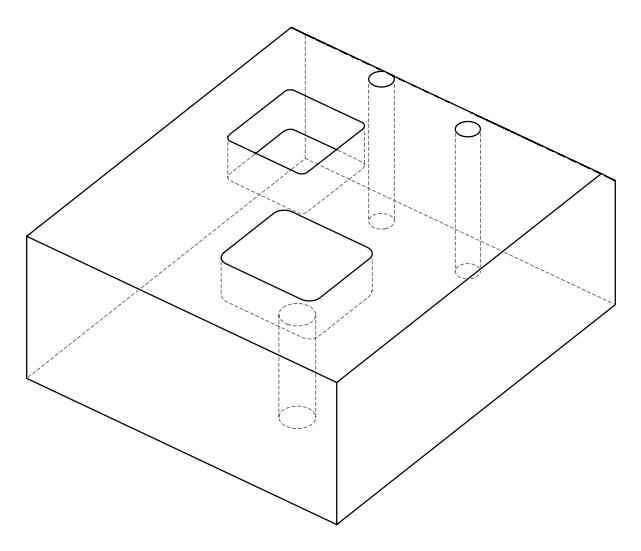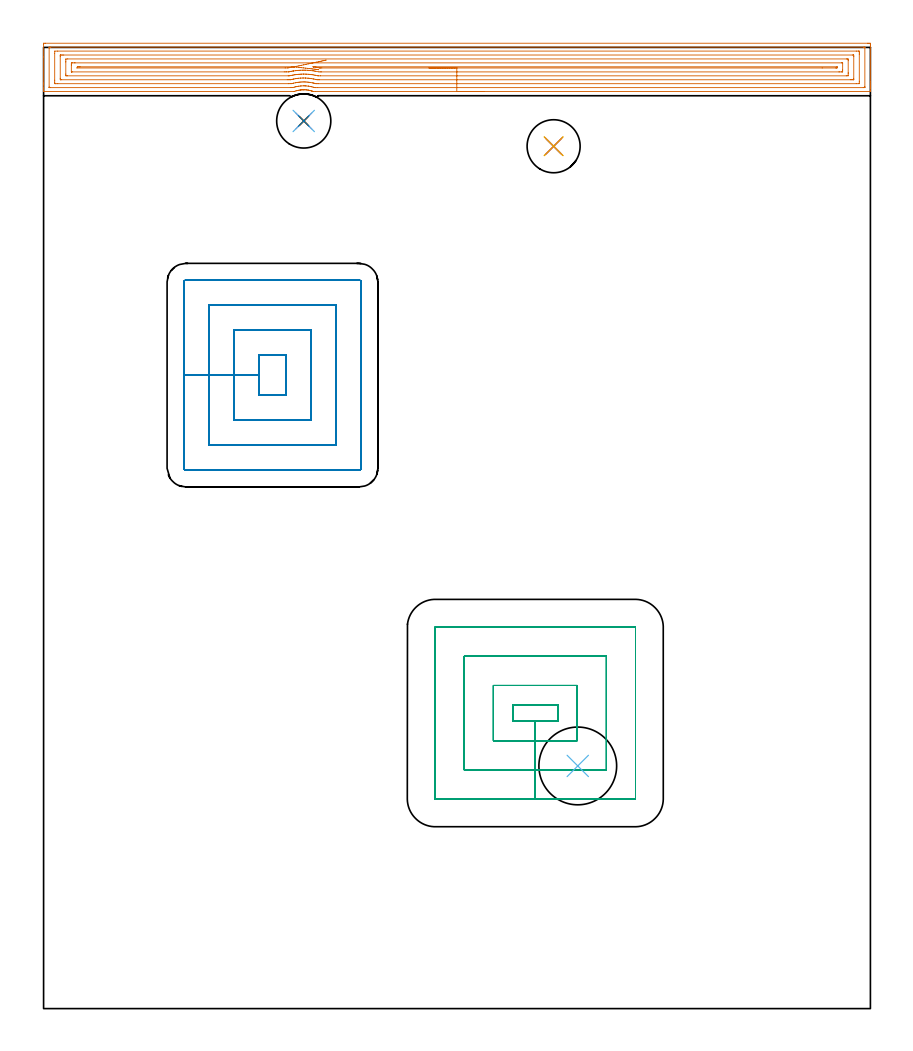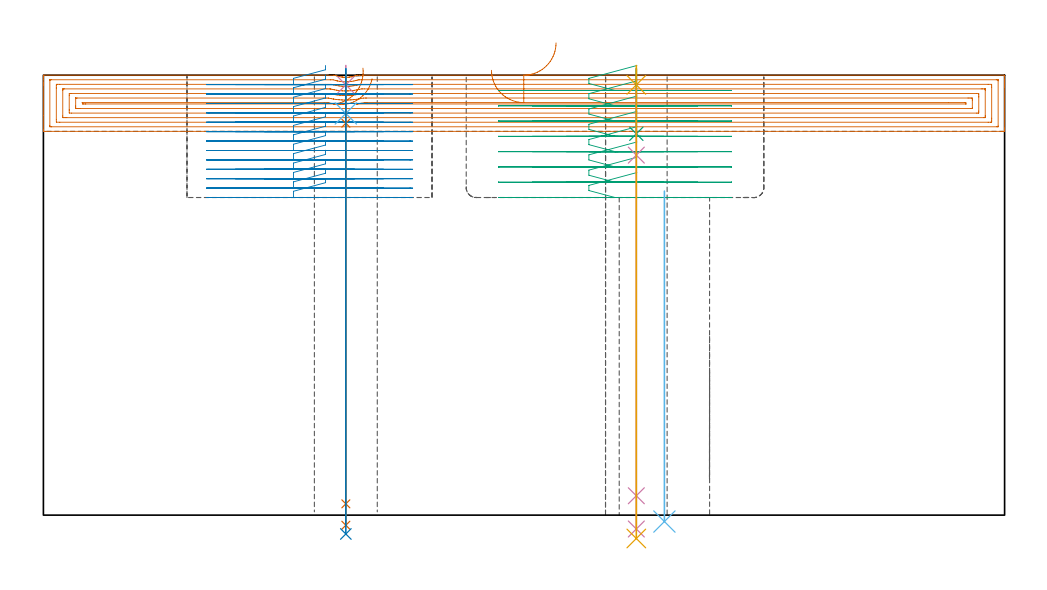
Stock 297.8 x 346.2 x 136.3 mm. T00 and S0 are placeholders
(PLAN: 12 operations, 10 tool changes, 49.3 min)
(1 AREA_MILL | FG_CHAMFER_SURFACE | UGT0205_001 | 16.96 min | 45083 mm3)
(2 MILL_RECTANGULAR_POCKET | POCKET_RECTANGULAR_STRAIGHT | NXT0201_011 | Follow Part, ap 3, ae 75% | 18.24 min | 230105 mm3)
(3 MILL_RECTANGULAR_POCKET_1 | POCKET_RECTANGULAR_STRAIGHT_1 | UGT0201_095 | Follow Part, ap 5, ae 75% | 11 min | 282131 mm3)
(4 SPOT_DRILL | STEP1HOLE | NXT0321_9005460120000 | 0.05 min | 173 mm3)
(5 SPOT_DRILL_1 | STEP1HOLE_1 | NXT0321_9005460120000 | 0.05 min | 190 mm3)
(6 DRILL_BLIND_HOLE_INTO_CENTER | STEP1HOLE | UGT0301_198 | 0.06 min | 378 mm3)
(7 GUN_DRILL_THROUGH_HOLE | STEP1HOLE | UGT0307_003 | 0.65 min | 4817 mm3)
(8 SPADE_DRILL_TO_ENLARGE_THROUGH_HOLE | STEP1HOLE | UGT0306_010 | 0.58 min | 35287 mm3)
(9 DRILL_BLIND_HOLE_INTO_CENTER_1 | STEP1HOLE_1 | NXT0301_092 | 0.08 min | 1700 mm3)
(10 GUN_DRILL_THROUGH_HOLE_1 | STEP1HOLE_1 | UGT0307_009 | 0.68 min | 13512 mm3)
(11 DRILL_TO_ENLARGE_THROUGH_HOLE | STEP1HOLE_1 | UGT0301_258 | 0.58 min | 23601 mm3)
(12 INDEXABLE_INSERT_DRILL_THROUGH_HOLE_FROM_SOLID | STEP1HOLE_2 | NXT0302_027 | 0.42 min | 60571 mm3)
(TOOL UGT0205_001 | Chamfer Mill 20 x 3 x 45 deg. | D20 FL50 Z2)
(TOOL NXT0201_011 | ENDMILL 12mm [2P460-1200-NA 1630] | D12 FL38 Z6)
(TOOL UGT0201_095 | End mill 20 mm | D20 R3 FL38 Z4)
(TOOL NXT0321_9005460120000 | NC Spot Drill, 142deg, 12mm, Carbide, Uncoated | D12 PA142 FL30 Z2)
(TOOL UGT0301_198 | Twist Drill 7.9 mm | D7.9 PA118 FL73 Z2)
(TOOL UGT0307_003 | Gun Drill 7 mm | D7 PA130 FL24 Z1)
(TOOL UGT0306_010 | Spade Drill 19.5mm | D19.5 PA132 FL10 Z2)
(TOOL NXT0301_092 | Carbide Drill 12.1mm [860.1-1210-061A1-MM 2214] | D12.1 PA140 FL77 Z2)
(TOOL UGT0307_009 | Gun Drill 12 mm | D12 PA130 FL24 Z1)
(TOOL UGT0301_258 | Twist Drill 19.1 mm | D19.1 PA118 FL140 Z2)
(TOOL NXT0302_027 | Index. Insert Drill 28mm [880-D2800L32-05] | D28 PA176 FL140 Z2)
(OP 1 AREA_MILL)
G17 G21 G94 G90
T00 M6
G54
G17 G0 G90 X158.826 Y330.303 S1061 M3
G43 Z146.3 H0
Z146.297
G94 G1 X158.788 Z145.426 F250.
X158.674 Z144.561
X158.485 Z143.709
X158.223 Z142.877
X157.889 Z142.071
X157.486 Z141.297
X157.017 Z140.562
X156.486 Z139.869
X155.897 Z139.226
X155.254 Z138.637
X154.561 Z138.106
X153.826 Z137.637
X153.052 Z137.234
X152.246 Z136.9
X151.414 Z136.638
X150.562 Z136.449
X149.697 Z136.335
X148.826 Z136.297
X97.965 Y330.304 Z136.296
X97.228 Y330.309 Z136.288
X97.174 Y330.317 Z136.28
X97.09 Y330.34 Z136.257
X96.726 Y330.45 Z136.147
X96.683 Y330.463 Z136.134
X96.577 Y330.497 Z136.101
X96.23 Y330.604 Z135.992
X95.945 Y330.677 Z135.922
X95.835 Y330.704 Z135.893
X95.785 Y330.715 Z135.88
X95.75 Y330.721 Z135.872
X95.421 Y330.786 Z135.809
X95.337 Y330.803 Z135.792
X95.304 Y330.807 Z135.787
X94.891 Y330.869 Z135.728
X94.812 Y330.877 Z135.72
X94.444 Y330.912 Z135.681
X93.998 Y330.937 Z135.659
X93.891 Z135.654
X93.743 Y330.939 Z135.653
X93.7 Z135.651
X93.662 Z135.653
X93.552 Y330.94 Z135.652
X93.428 Y330.935 Z135.658
X93.156 Y330.923 Z135.667
X93.105 Y330.922 Z135.67
X92.792 Y330.896 Z135.698
X92.659 Y330.885 Z135.71
X92.624 Y330.88 Z135.714
X92.496 Y330.865 Z135.733
X92.212 Y330.827 Z135.77
X91.766 Y330.745 Z135.847
X91.731 Y330.737 Z135.854
X91.554 Y330.7 Z135.899
X91.454 Y330.677 Z135.921
X91.319 Y330.644 Z135.95
X90.873 Y330.521 Z136.074
X90.389 Y330.37 Z136.228
X90.216 Y330.315 Z136.28
X89.997 Y330.31 Z136.29
X0.17 Y330.3 Z136.3
X0.01 Y330.302 Z136.289
X0.003 Y330.441 Z136.151
X0. Y330.587 Z136.012
Y330.885 Z135.715
Y331.553 Z135.042
Y332.763 Z133.834
Y333.305 Z133.289
Y342.807 Z123.79
Y347.323 Z119.274
X0.004 Y347.598 Z119.
X0.01 Y347.692 Z118.905
X0.107 Y347.699 Z118.899
X0.617 Y347.7 Z118.9
X296.799
X297.183 Y347.699 Z118.901
X297.563 Y347.696 Z118.902
X297.79 Y347.693 Z118.905
X297.794 Y347.323 Z119.274
X297.8 Y346.718 Z119.879
Y333.91 Z132.685
Y333.305 Z133.289
Y332.763 Z133.834
Y332.429 Z134.167
Y331.887 Z134.709
Y331.553 Z135.042
Y330.587 Z136.012
X297.797 Y330.441 Z136.151
X297.79 Y330.302 Z136.289
X297.63 Y330.3 Z136.3
X148.826 Y330.303 Z136.297
Y331.717 Z134.883
X98.709 Y331.718 Z134.882
X97.984 Y331.719 Z134.881
X97.812 Y331.721 Z134.879
X97.636 Y331.725 Z134.875
X97.423 Y331.784 Z134.816
X97.09 Y331.876 Z134.724
X96.637 Y331.997 Z134.603
X96.197 Y332.097 Z134.503
X95.517 Y332.22 Z134.38
X95.401 Y332.237 Z134.363
X95.304 Y332.249 Z134.351
X94.517 Y332.325 Z134.275
X94.41 Y332.331 Z134.269
X94.002 Y332.347 Z134.253
X93.532 Y332.358 Z134.242
X92.734 Y332.319 Z134.281
X92.624 Y332.306 Z134.294
X91.94 Y332.224 Z134.376
X91.731 Y332.194 Z134.406
X91.179 Y332.094 Z134.506
X91.025 Y332.061 Z134.539
X90.837 Y332.017 Z134.583
X90.462 Y331.921 Z134.679
X89.764 Y331.73 Z134.87
X89.051 Y331.725 Z134.875
X88.876
X2.404 Y331.715 Z134.885
X2.237 Y331.716 Z134.884
X2.052 Y331.72 Z134.88
X2.013 Y331.721 Z134.879
X2.008 Y331.746 Z134.854
X2.005 Y331.777 Z134.823
X2.001 Y331.948 Z134.652
X2. Y345.966 Z120.634
X2.002 Y346.099 Z120.501
X2.006 Y346.204 Z120.396
X2.01 Y346.27 Z120.33
X2.041 Y346.279 Z120.321
X2.404 Y346.284 Z120.316
X2.569 Y346.285 Z120.315
X295.397
X295.562 Y346.284 Z120.316
X295.748 Y346.28 Z120.32
X295.787 Y346.279 Z120.321
X295.792 Y346.254 Z120.346
X295.796 Y346.223 Z120.377
X295.799 Y346.052 Z120.548
X295.8 Y332.034 Z134.566
X295.798 Y331.902 Z134.698
X295.794 Y331.796 Z134.804
X295.79 Y331.731 Z134.869
X295.759 Y331.721 Z134.879
X295.397 Y331.716 Z134.884
X295.231 Y331.715 Z134.885
X148.826 Y331.717 Z134.883
Y333.131 Z133.469
X98.877 Y333.133 Z133.467
X98.155 Y333.137 Z133.463
X98.073 Y333.139 Z133.461
X97.984 Y333.158 Z133.442
X97.42 Y333.305 Z133.295
X97.09 Y333.384 Z133.216
X96.986 Y333.407 Z133.193
X96.197 Y333.554 Z133.046
X95.891 Y333.605 Z132.995
X95.304 Y333.674 Z132.926
X94.886 Y333.714 Z132.886
X94.41 Y333.746 Z132.854
X93.945 Y333.762 Z132.838
X93.517 Y333.765 Z132.835
X93.068 Y333.746 Z132.854
X92.624 Y333.724 Z132.876
X92.232 Y333.69 Z132.91
X91.731 Y333.633 Z132.967
X91.435 Y333.595 Z133.005
X90.837 Y333.492 Z133.108
X90.677 Y333.463 Z133.137
X89.968 Y333.305 Z133.295
X89.949 Y333.3 Z133.3
X89.553 Y333.197 Z133.403
X89.392 Y333.155 Z133.445
X89.214 Y333.145 Z133.455
X89.051 Y333.142 Z133.458
X88.327 Y333.139 Z133.461
X88.158 Y333.138 Z133.462
X5.083 Y333.129 Z133.471
X4.368 Y333.13 Z133.47
X4.19 Y333.132 Z133.468
X4.02 Y333.136 Z133.464
X4.01 Y333.305 Z133.295
X4.003 Y333.489 Z133.111
X4. Y334.181 Z132.419
Y334.368 Z132.232
X4.001 Y344.004 Z122.596
X4.01 Y344.695 Z121.905
X4.017 Y344.865 Z121.735
X5.083 Y344.871 Z121.729
X292.717
X293.431 Y344.87 Z121.73
X293.61 Y344.868 Z121.732
X293.781 Y344.865 Z121.735
X293.79 Y344.695 Z121.905
X293.797 Y344.511 Z122.089
X293.8 Y343.819 Z122.781
Y343.632 Z122.968
X293.799 Y333.996 Z132.604
X293.79 Y333.305 Z133.295
X293.783 Y333.136 Z133.464
X292.717 Y333.129 Z133.471
X148.826 Y333.131 Z133.469
Y334.545 Z132.055
X99.397 Y334.547 Z132.053
X98.877 Y334.55 Z132.05
X98.497 Y334.553 Z132.047
X97.984 Y334.665 Z131.935
X97.352 Y334.801 Z131.799
X97.09 Y334.85 Z131.75
X96.255 Y335. Z131.6
X96.197 Y335.009 Z131.591
X95.792 Y335.057 Z131.543
X95.304 Y335.107 Z131.493
X95.248 Y335.112 Z131.488
X94.41 Y335.163 Z131.437
X94.297 Y335.168 Z131.432
X93.517 Y335.179 Z131.421
X93.394 Y335.178 Z131.422
X92.624 Y335.146 Z131.454
X92.539 Y335.141 Z131.459
X91.731 Y335.072 Z131.528
X91.717 Y335.071 Z131.529
X91.602 Y335.057 Z131.543
X90.931 Y334.966 Z131.634
X90.837 Y334.951 Z131.649
X90.174 Y334.832 Z131.768
X89.944 Y334.782 Z131.818
X89.447 Y334.669 Z131.931
X89.051 Y334.579 Z132.021
X88.955 Y334.56 Z132.04
X88.861 Y334.557 Z132.043
X88.671 Y334.554 Z132.046
X88.158 Y334.553 Z132.047
X87.779 Y334.552 Z132.048
X6.5 Y334.544 Z132.056
X6.14 Y334.545 Z132.055
X6.078 Y334.547 Z132.053
X6.019 Y334.55 Z132.05
X6.01 Y334.634 Z131.966
X6. Y335.034 Z131.566
Y335.057 Z131.543
Y342.943 Z123.657
X6.004 Y343.369 Z123.231
X6.007 Y343.422 Z123.178
X6.009 Y343.444 Z123.156
X6.032 Y343.45 Z123.15
X6.17 Y343.454 Z123.146
X6.346 Y343.456 Z123.144
X6.87 Y343.457 Z123.143
X7.238
X291.299
X291.66 Y343.455 Z123.145
X291.723 Y343.454 Z123.146
X291.782 Y343.451 Z123.149
X291.79 Y343.366 Z123.234
X291.8 Y342.966 Z123.634
Y342.943 Z123.657
Y335.057 Z131.543
X291.796 Y334.631 Z131.969
X291.794 Y334.578 Z132.022
X291.791 Y334.556 Z132.044
X291.768 Y334.55 Z132.05
X291.63 Y334.546 Z132.054
X291.454 Y334.544 Z132.056
X290.93 Y334.543 Z132.057
X290.562
X148.826 Y334.545 Z132.055
Y335.96 Z130.64
X99.743 Y335.961 Z130.639
X98.877 Y335.964 Z130.636
X98.843 Y335.967 Z130.633
X97.984 Y336.143 Z130.457
X97.715 Y336.197 Z130.403
X97.09 Y336.307 Z130.293
X96.63 Y336.385 Z130.215
X96.197 Y336.437 Z130.163
X95.622 Y336.498 Z130.102
X95.304 Y336.524 Z130.076
X94.658 Y336.566 Z130.034
X94.41 Y336.577 Z130.023
X93.739 Y336.592 Z130.008
X93.517 Y336.593 Z130.007
X92.867 Y336.571 Z130.029
X92.624 Y336.559 Z130.041
X92.029 Y336.517 Z130.083
X91.731 Y336.491 Z130.109
X91.216 Y336.438 Z130.162
X90.837 Y336.389 Z130.211
X90.43 Y336.333 Z130.267
X89.944 Y336.249 Z130.351
X89.672 Y336.2 Z130.4
X89.051 Y336.069 Z130.531
X88.937 Y336.045 Z130.555
X88.586 Y335.974 Z130.626
X88.158 Y335.967 Z130.633
X88.124
X8.632 Y335.958 Z130.642
X8.218 Y335.962 Z130.638
X8.02 Y335.965 Z130.635
X8.01 Y336.077 Z130.523
X8.002 Y336.576 Z130.024
X8. Y340.958 Z125.642
X8.001 Y341.19 Z125.41
X8.006 Y341.828 Z124.772
X8.014 Y342.036 Z124.564
X8.68 Y342.043 Z124.557
X289.168
X289.583 Y342.039 Z124.561
X289.781 Y342.036 Z124.564
X289.79 Y341.923 Z124.677
X289.799 Y341.424 Z125.176
X289.8 Y337.042 Z129.558
X289.799 Y336.81 Z129.79
X289.794 Y336.172 Z130.428
X289.786 Y335.964 Z130.636
X289.12 Y335.957 Z130.643
X148.826 Y335.96 Z130.64
Y337.374 Z129.226
X100.086 Y337.376 Z129.224
X99.77 Y337.377 Z129.223
X99.187 Y337.382 Z129.218
X97.984 Y337.611 Z128.989
X97.569 Y337.686 Z128.914
X97.09 Y337.765 Z128.835
X96.995 Y337.779 Z128.821
X96.197 Y337.87 Z128.73
X95.988 Y337.891 Z128.709
X95.304 Y337.945 Z128.655
X95.021 Y337.964 Z128.636
X94.41 Y337.992 Z128.608
X94.09 Y338. Z128.6
X93.517 Y338.008 Z128.592
X93.198 Y337.999 Z128.601
X92.624 Y337.976 Z128.624
X92.343 Y337.961 Z128.639
X91.731 Y337.917 Z128.683
X91.514 Y337.899 Z128.701
X90.837 Y337.829 Z128.771
X90.707 Y337.814 Z128.786
X89.944 Y337.711 Z128.889
X89.922 Y337.707 Z128.893
X89.795 Y337.686 Z128.914
X89.167 Y337.572 Z129.028
X89.051 Y337.549 Z129.051
X88.43 Y337.418 Z129.182
X88.309 Y337.393 Z129.207
X88.158 Y337.388 Z129.212
X87.573 Y337.383 Z129.217
X87.264 Y337.381 Z129.219
X86.682
X10.443 Y337.373 Z129.227
X10.123 Y337.375 Z129.225
X10.033 Y337.377 Z129.223
X10.013 Y337.379 Z129.221
X10.009 Y337.39 Z129.21
X10.005 Y337.425 Z129.175
X10.001 Y337.541 Z129.059
Y339.872 Z126.728
X10.006 Y340.314 Z126.286
X10.01 Y340.531 Z126.069
X10.024 Y340.622 Z125.978
X10.126 Y340.625 Z125.975
X10.443 Y340.627 Z125.973
X11.016 Y340.629 Z125.971
X11.336
X287.357 Y340.628 Z125.972
X287.678 Y340.626 Z125.974
X287.769 Y340.624 Z125.976
X287.788 Y340.622 Z125.978
X287.791 Y340.61 Z125.99
X287.796 Y340.575 Z126.025
X287.799 Y340.459 Z126.141
Y338.128 Z128.472
X287.794 Y337.686 Z128.914
X287.79 Y337.469 Z129.131
X287.776 Y337.378 Z129.222
X287.673 Y337.375 Z129.225
X287.357 Y337.373 Z129.227
X286.784 Y337.371 Z129.229
X286.464
X148.826 Y337.374 Z129.226
Y338.788 Z127.812
X100.202 Y338.789 Z127.811
X99.77 Y338.791 Z127.809
X99.534 Y338.794 Z127.806
X99.445 Y338.797 Z127.803
X98.445 Y338.986 Z127.614
X98.135 Y339.042 Z127.558
X97.984 Y339.067 Z127.533
X97.368 Y339.166 Z127.434
X97.1 Y339.205 Z127.395
X97.09 Y339.208 Z127.392
X97.089 Y339.211 Z127.389
X97.09 Y339.212 Z127.388
X97.318 Y339.214 Z127.386
X97.394 Y339.215 Z127.385
X285.799 Y339.214 Z127.386
X285.8 Y339.213 Z127.387
X285.79 Y338.888 Z127.712
X285.78 Y338.792 Z127.808
X285.571 Y338.789 Z127.811
X285.342 Y338.787 Z127.813
X280.432 Y338.786 Z127.814
X148.826 Y338.788 Z127.812
X147.954 Z127.85
X147.089 Z127.964
X146.238 Z128.153
X145.406 Z128.415
X144.6 Z128.749
X143.826 Z129.152
X143.09 Z129.62
X142.398 Z130.151
X141.755 Z130.741
X141.165 Z131.384
X140.634 Z132.076
X140.166 Z132.812
X139.763 Z133.586
X139.429 Z134.392
X139.166 Z135.224
X138.978 Z136.075
X138.864 Z136.94
X138.826 Z137.812
G0 X101.824 Y341.626 Z135.182
G1 X101.616 Y341.583 Z134.336
X101.337 Y341.524 Z133.512
X100.988 Y341.451 Z132.715
X100.573 Y341.364 Z131.953
X100.094 Y341.264 Z131.231
X99.556 Y341.151 Z130.554
X98.961 Y341.026 Z129.927
X98.316 Y340.891 Z129.356
X97.624 Y340.746 Z128.844
X96.892 Y340.592 Z128.396
X96.124 Y340.431 Z128.015
X95.326 Y340.264 Z127.704
X94.505 Y340.092 Z127.465
X93.667 Y339.916 Z127.3
X92.817 Y339.738 Z127.21
X91.964 Y339.559 Z127.197
X91.112 Y339.38 Z127.259
X90.269 Y339.203 Z127.397
X90.219 Y339.193 Z127.407
X90.198 Y339.189 Z127.411
X89.981 Y339.158 Z127.442
X89.944 Y339.152 Z127.448
X89.424 Y339.072 Z127.528
X89.179 Y339.033 Z127.567
X89.051 Y339.011 Z127.589
X88.666 Y338.94 Z127.66
X88.413 Y338.892 Z127.708
X88.158 Y338.843 Z127.757
X87.914 Y338.801 Z127.799
X87.027 Y338.795 Z127.805
X12. Y338.787 Z127.813
X12.159 Y339.208 Z127.392
X12.23 Y339.21 Z127.39
X12.459 Y339.213 Z127.387
X12.894 Y339.214 Z127.386
X13.123 Y339.215 Z127.385
X89.944 Y339.214 Z127.386
X90.175 Y339.212 Z127.388
X90.221 Y339.209 Z127.391
X90.269 Y339.203 Z127.397
X91.125 Y339.104 Z127.534
X91.965 Y339.006 Z127.747
X92.784 Y338.911 Z128.032
X93.575 Y338.82 Z128.388
X94.333 Y338.732 Z128.811
X95.051 Y338.648 Z129.3
X95.723 Y338.57 Z129.85
X96.346 Y338.498 Z130.457
X96.914 Y338.432 Z131.116
X97.422 Y338.373 Z131.823
X97.867 Y338.322 Z132.571
X98.246 Y338.278 Z133.355
X98.556 Y338.242 Z134.17
X98.794 Y338.214 Z135.009
X98.958 Y338.195 Z135.866
X99.047 Y338.185 Z136.734
X99.061 Y338.183 Z137.606
X99. Y338.19 Z138.476
G0 Z146.3
M5
M2
(OP 2 MILL_RECTANGULAR_POCKET)
G17 G21 G94 G90
T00 M6
G54
G17 G0 G90 X87.4 Y230.474 S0 M3
G43 Z146.3 H1
Z139.3
G94 G1 Y235.4 Z137.98 F250.
X77.5 Z135.327
Y228.15 Z133.385
Y220.9 F500.
X87.4
Y235.4
X77.5
Y228.15
X68.5
Y211.9
X96.4
Y244.4
X68.5
Y228.15
X59.5
Y202.9
X105.4
Y253.4
X59.5
Y228.15
X50.5
Y194.7
G3 X51.3 Y193.9 R0.8
G1 X113.6
G3 X114.4 Y194.7 R0.8
G1 Y261.6
G3 X113.6 Y262.4 R0.8
G1 X51.3
G3 X50.5 Y261.6 R0.8
G1 Y228.15
Y227.15
G0 X87.4 Y230.474 Z136.385
G1 Y235.4 Z135.064 F250.
X77.5 Z132.412
Y228.15 Z130.469
Y220.9 F500.
X87.4
Y235.4
X77.5
Y228.15
X68.5
Y211.9
X96.4
Y244.4
X68.5
Y228.15
X59.5
Y202.9
X105.4
Y253.4
X59.5
Y228.15
X50.5
Y194.7
G3 X51.3 Y193.9 R0.8
G1 X113.6
G3 X114.4 Y194.7 R0.8
G1 Y261.6
G3 X113.6 Y262.4 R0.8
G1 X51.3
G3 X50.5 Y261.6 R0.8
G1 Y228.15
Y227.15
G0 X87.4 Y230.474 Z133.469
G1 Y235.4 Z132.149 F250.
X77.5 Z129.496
Y228.15 Z127.554
Y220.9 F500.
X87.4
Y235.4
X77.5
Y228.15
X68.5
Y211.9
X96.4
Y244.4
X68.5
Y228.15
X59.5
Y202.9
X105.4
Y253.4
X59.5
Y228.15
X50.5
Y194.7
G3 X51.3 Y193.9 R0.8
G1 X113.6
G3 X114.4 Y194.7 R0.8
G1 Y261.6
G3 X113.6 Y262.4 R0.8
G1 X51.3
G3 X50.5 Y261.6 R0.8
G1 Y228.15
Y227.15
G0 X87.4 Y230.474 Z130.554
G1 Y235.4 Z129.234 F250.
X77.5 Z126.581
Y228.15 Z124.638
Y220.9 F500.
X87.4
Y235.4
X77.5
Y228.15
X68.5
Y211.9
X96.4
Y244.4
X68.5
Y228.15
X59.5
Y202.9
X105.4
Y253.4
X59.5
Y228.15
X50.5
Y194.7
G3 X51.3 Y193.9 R0.8
G1 X113.6
G3 X114.4 Y194.7 R0.8
G1 Y261.6
G3 X113.6 Y262.4 R0.8
G1 X51.3
G3 X50.5 Y261.6 R0.8
G1 Y228.15
Y227.15
G0 X87.4 Y230.474 Z127.638
G1 Y235.4 Z126.318 F250.
X77.5 Z123.666
Y228.15 Z121.723
Y220.9 F500.
X87.4
Y235.4
X77.5
Y228.15
X68.5
Y211.9
X96.4
Y244.4
X68.5
Y228.15
X59.5
Y202.9
X105.4
Y253.4
X59.5
Y228.15
X50.5
Y194.7
G3 X51.3 Y193.9 R0.8
G1 X113.6
G3 X114.4 Y194.7 R0.8
G1 Y261.6
G3 X113.6 Y262.4 R0.8
G1 X51.3
G3 X50.5 Y261.6 R0.8
G1 Y228.15
Y227.15
G0 X87.4 Y230.474 Z124.723
G1 Y235.4 Z123.403 F250.
X77.5 Z120.75
Y228.15 Z118.808
Y220.9 F500.
X87.4
Y235.4
X77.5
Y228.15
X68.5
Y211.9
X96.4
Y244.4
X68.5
Y228.15
X59.5
Y202.9
X105.4
Y253.4
X59.5
Y228.15
X50.5
Y194.7
G3 X51.3 Y193.9 R0.8
G1 X113.6
G3 X114.4 Y194.7 R0.8
G1 Y261.6
G3 X113.6 Y262.4 R0.8
G1 X51.3
G3 X50.5 Y261.6 R0.8
G1 Y228.15
Y227.15
G0 X87.4 Y230.474 Z121.808
G1 Y235.4 Z120.488 F250.
X77.5 Z117.835
Y228.15 Z115.892
Y220.9 F500.
X87.4
Y235.4
X77.5
Y228.15
X68.5
Y211.9
X96.4
Y244.4
X68.5
Y228.15
X59.5
Y202.9
X105.4
Y253.4
X59.5
Y228.15
X50.5
Y194.7
G3 X51.3 Y193.9 R0.8
G1 X113.6
G3 X114.4 Y194.7 R0.8
G1 Y261.6
G3 X113.6 Y262.4 R0.8
G1 X51.3
G3 X50.5 Y261.6 R0.8
G1 Y228.15
Y227.15
G0 X87.4 Y230.474 Z118.892
G1 Y235.4 Z117.572 F250.
X77.5 Z114.92
Y228.15 Z112.977
Y220.9 F500.
X87.4
Y235.4
X77.5
Y228.15
X68.5
Y211.9
X96.4
Y244.4
X68.5
Y228.15
X59.5
Y202.9
X105.4
Y253.4
X59.5
Y228.15
X50.5
Y194.7
G3 X51.3 Y193.9 R0.8
G1 X113.6
G3 X114.4 Y194.7 R0.8
G1 Y261.6
G3 X113.6 Y262.4 R0.8
G1 X51.3
G3 X50.5 Y261.6 R0.8
G1 Y228.15
Y227.15
G0 X87.4 Y230.474 Z115.977
G1 Y235.4 Z114.657 F250.
X77.5 Z112.004
Y228.15 Z110.062
Y220.9 F500.
X87.4
Y235.4
X77.5
Y228.15
X68.5
Y211.9
X96.4
Y244.4
X68.5
Y228.15
X59.5
Y202.9
X105.4
Y253.4
X59.5
Y228.15
X50.5
Y194.7
G3 X51.3 Y193.9 R0.8
G1 X113.6
G3 X114.4 Y194.7 R0.8
G1 Y261.6
G3 X113.6 Y262.4 R0.8
G1 X51.3
G3 X50.5 Y261.6 R0.8
G1 Y228.15
Y227.15
G0 X87.4 Y230.474 Z113.062
G1 Y235.4 Z111.741 F250.
X77.5 Z109.089
Y228.15 Z107.146
Y220.9 F500.
X87.4
Y235.4
X77.5
Y228.15
X68.5
Y211.9
X96.4
Y244.4
X68.5
Y228.15
X59.5
Y202.9
X105.4
Y253.4
X59.5
Y228.15
X50.5
Y194.7
G3 X51.3 Y193.9 R0.8
G1 X113.6
G3 X114.4 Y194.7 R0.8
G1 Y261.6
G3 X113.6 Y262.4 R0.8
G1 X51.3
G3 X50.5 Y261.6 R0.8
G1 Y228.15
Y227.15
G0 X87.4 Y230.474 Z110.146
G1 Y235.4 Z108.826 F250.
X77.5 Z106.173
Y228.15 Z104.231
Y220.9 F500.
X87.4
Y235.4
X77.5
Y228.15
X68.5
Y211.9
X96.4
Y244.4
X68.5
Y228.15
X59.5
Y202.9
X105.4
Y253.4
X59.5
Y228.15
X50.5
Y194.7
G3 X51.3 Y193.9 R0.8
G1 X113.6
G3 X114.4 Y194.7 R0.8
G1 Y261.6
G3 X113.6 Y262.4 R0.8
G1 X51.3
G3 X50.5 Y261.6 R0.8
G1 Y228.15
Y227.15
G0 X87.4 Y230.474 Z107.231
G1 Y235.4 Z105.911 F250.
X77.5 Z103.258
Y228.15 Z101.315
Y220.9 F500.
X87.4
Y235.4
X77.5
Y228.15
X68.5
Y211.9
X96.4
Y244.4
X68.5
Y228.15
X59.5
Y202.9
X105.4
Y253.4
X59.5
Y228.15
X50.5
Y194.7
G3 X51.3 Y193.9 R0.8
G1 X113.6
G3 X114.4 Y194.7 R0.8
G1 Y261.6
G3 X113.6 Y262.4 R0.8
G1 X51.3
G3 X50.5 Y261.6 R0.8
G1 Y228.15
Y227.15
G0 X87.4 Y230.474 Z104.315
G1 Y235.4 Z102.995 F250.
X77.5 Z100.343
Y228.15 Z98.4
Y220.9 F500.
X87.4
Y235.4
X77.5
Y228.15
X68.5
Y211.9
X96.4
Y244.4
X68.5
Y228.15
X59.5
Y202.9
X105.4
Y253.4
X59.5
Y228.15
X50.5
Y194.7
G3 X51.3 Y193.9 R0.8
G1 X113.6
G3 X114.4 Y194.7 R0.8
G1 Y261.6
G3 X113.6 Y262.4 R0.8
G1 X51.3
G3 X50.5 Y261.6 R0.8
G1 Y228.15
Y227.15
G0 Z146.3
M5
M2
(OP 3 MILL_RECTANGULAR_POCKET_1)
G17 G21 G94 G90
T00 M6
G54
G17 G0 G90 X183.877 Y109.4 S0 M3
G43 Z146.3 H0
Z139.3
G94 G1 X169. Z135.314 F250.
Y103.5 Z133.733
X177.1 Z131.562
X185.2 F500.
Y109.4
X169.
Y103.5
X177.1
Y96.5
X192.2
Y116.4
X162.
Y96.5
X177.1
Y86.
X202.7
Y126.9
X151.5
Y86.
X177.1
Y75.5
X213.1
X213.155 Y75.505
X213.195 Y75.545
X213.2 Y75.6
Y137.3
X213.195 Y137.355
X213.155 Y137.395
X213.1 Y137.4
X141.1
X141.045 Y137.395
X141.005 Y137.355
X141. Y137.3
Y75.6
X141.005 Y75.545
X141.045 Y75.505
X141.1 Y75.5
X177.1
X178.1
G0 X183.877 Y109.4 Z134.562
G1 X169. Z130.576 F250.
Y103.5 Z128.995
X177.1 Z126.825
X185.2 F500.
Y109.4
X169.
Y103.5
X177.1
Y96.5
X192.2
Y116.4
X162.
Y96.5
X177.1
Y86.
X202.7
Y126.9
X151.5
Y86.
X177.1
Y75.5
X213.1
X213.155 Y75.505
X213.195 Y75.545
X213.2 Y75.6
Y137.3
X213.195 Y137.355
X213.155 Y137.395
X213.1 Y137.4
X141.1
X141.045 Y137.395
X141.005 Y137.355
X141. Y137.3
Y75.6
X141.005 Y75.545
X141.045 Y75.505
X141.1 Y75.5
X177.1
X178.1
G0 X183.877 Y109.4 Z129.825
G1 X169. Z125.839 F250.
Y103.5 Z124.258
X177.1 Z122.087
X185.2 F500.
Y109.4
X169.
Y103.5
X177.1
Y96.5
X192.2
Y116.4
X162.
Y96.5
X177.1
Y86.
X202.7
Y126.9
X151.5
Y86.
X177.1
Y75.5
X213.1
X213.155 Y75.505
X213.195 Y75.545
X213.2 Y75.6
Y137.3
X213.195 Y137.355
X213.155 Y137.395
X213.1 Y137.4
X141.1
X141.045 Y137.395
X141.005 Y137.355
X141. Y137.3
Y75.6
X141.005 Y75.545
X141.045 Y75.505
X141.1 Y75.5
X177.1
X178.1
G0 X183.877 Y109.4 Z125.087
G1 X169. Z121.101 F250.
Y103.5 Z119.52
X177.1 Z117.35
X185.2 F500.
Y109.4
X169.
Y103.5
X177.1
Y96.5
X192.2
Y116.4
X162.
Y96.5
X177.1
Y86.
X202.7
Y126.9
X151.5
Y86.
X177.1
Y75.5
X213.1
X213.155 Y75.505
X213.195 Y75.545
X213.2 Y75.6
Y137.3
X213.195 Y137.355
X213.155 Y137.395
X213.1 Y137.4
X141.1
X141.045 Y137.395
X141.005 Y137.355
X141. Y137.3
Y75.6
X141.005 Y75.545
X141.045 Y75.505
X141.1 Y75.5
X177.1
X178.1
G0 X183.877 Y109.4 Z120.35
G1 X169. Z116.364 F250.
Y103.5 Z114.783
X177.1 Z112.612
X185.2 F500.
Y109.4
X169.
Y103.5
X177.1
Y96.5
X192.2
Y116.4
X162.
Y96.5
X177.1
Y86.
X202.7
Y126.9
X151.5
Y86.
X177.1
Y75.5
X213.1
X213.155 Y75.505
X213.195 Y75.545
X213.2 Y75.6
Y137.3
X213.195 Y137.355
X213.155 Y137.395
X213.1 Y137.4
X141.1
X141.045 Y137.395
X141.005 Y137.355
X141. Y137.3
Y75.6
X141.005 Y75.545
X141.045 Y75.505
X141.1 Y75.5
X177.1
X178.1
G0 X183.877 Y109.4 Z115.612
G1 X169. Z111.626 F250.
Y103.5 Z110.045
X177.1 Z107.875
X185.2 F500.
Y109.4
X169.
Y103.5
X177.1
Y96.5
X192.2
Y116.4
X162.
Y96.5
X177.1
Y86.
X202.7
Y126.9
X151.5
Y86.
X177.1
Y75.5
X213.1
X213.155 Y75.505
X213.195 Y75.545
X213.2 Y75.6
Y137.3
X213.195 Y137.355
X213.155 Y137.395
X213.1 Y137.4
X141.1
X141.045 Y137.395
X141.005 Y137.355
X141. Y137.3
Y75.6
X141.005 Y75.545
X141.045 Y75.505
X141.1 Y75.5
X177.1
X178.1
G0 X183.877 Y109.4 Z110.875
G1 X169. Z106.889 F250.
Y103.5 Z105.308
X177.1 Z103.137
X185.2 F500.
Y109.4
X169.
Y103.5
X177.1
Y96.5
X192.2
Y116.4
X162.
Y96.5
X177.1
Y86.
X202.7
Y126.9
X151.5
Y86.
X177.1
Y75.5
X213.1
X213.155 Y75.505
X213.195 Y75.545
X213.2 Y75.6
Y137.3
X213.195 Y137.355
X213.155 Y137.395
X213.1 Y137.4
X141.1
X141.045 Y137.395
X141.005 Y137.355
X141. Y137.3
Y75.6
X141.005 Y75.545
X141.045 Y75.505
X141.1 Y75.5
X177.1
X178.1
G0 X183.877 Y109.4 Z106.137
G1 X169. Z102.151 F250.
Y103.5 Z100.57
X177.1 Z98.4
X185.2 F500.
Y109.4
X169.
Y103.5
X177.1
Y96.5
X192.2
Y116.4
X162.
Y96.5
X177.1
Y86.
X202.7
Y126.9
X151.5
Y86.
X177.1
Y75.5
X213.1
X213.155 Y75.505
X213.195 Y75.545
X213.2 Y75.6
Y137.3
X213.195 Y137.355
X213.155 Y137.395
X213.1 Y137.4
X141.1
X141.045 Y137.395
X141.005 Y137.355
X141. Y137.3
Y75.6
X141.005 Y75.545
X141.045 Y75.505
X141.1 Y75.5
X177.1
X178.1
G0 Z146.3
M5
M2
(OP 4 SPOT_DRILL)
G17 G21 G94 G90
T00 M6
G54
G17 G0 G90 X93.7 Y319.7 S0 M3
G43 Z146.3 H0
G94 G81 G98 Z133.3 F250. R139.3
G80
M5
M2
(OP 5 SPOT_DRILL_1)
G17 G21 G94 G90
T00 M6
G54
G17 G0 G90 X183.7 Y310.6 S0 M3
G43 Z146.3 H0
G94 G81 G98 Z133.3 F250. R139.3
G80
M5
M2
(OP 6 DRILL_BLIND_HOLE_INTO_CENTER)
G17 G21 G94 G90
T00 M6
G54
G17 G0 G90 X93.7 Y319.7 S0 M3
G43 Z146.3 H0
G94 G81 G98 Z124.45 F250. R138.3
G80
M5
M2
(OP 7 GUN_DRILL_THROUGH_HOLE)
G17 G21 G94 G90
T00 M6
G54
G17 G0 G90 X93.7 Y319.7 M8
G43 Z146.3 H0
Z136.791
S716 M3
G94 G1 Z121.421 F125. M26
G4 X.084
Z3.5 F250.
G4 X.084
Z-3.132 F125.
G4 X.084
M5
M9
G0 Z136.791
Z146.3
M2
(OP 8 SPADE_DRILL_TO_ENLARGE_THROUGH_HOLE)
G17 G21 G94 G90
T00 M6
G54
G17 G0 G90 X93.7 Y319.7 S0 M3
G43 Z146.3 H0
G94 G73 G98 Z-5.841 F250. Q17.768 R138.3
G80
M5
M2
(OP 9 DRILL_BLIND_HOLE_INTO_CENTER_1)
G17 G21 G94 G90
T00 M6
G54
G17 G0 G90 X183.7 Y310.6 S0 M3
G43 Z146.3 H1
G94 G81 G98 Z118.15 F250. R138.3
G80
M5
M2
(OP 10 GUN_DRILL_THROUGH_HOLE_1)
G17 G21 G94 G90
T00 M6
G54
G17 G0 G90 X183.7 Y310.6 M8
G43 Z146.3 H0
Z132.51
S716 M3
G94 G1 Z111.536 F125. M26
G4 X.084
Z6. F250.
G4 X.084
Z-4.298 F125.
G4 X.084
M5
M9
G0 Z132.51
Z146.3
M2
(OP 11 DRILL_TO_ENLARGE_THROUGH_HOLE)
G17 G21 G94 G90
T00 M6
G54
G17 G0 G90 X183.7 Y310.6 S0 M3
G43 Z146.3 H0
G94 G73 G98 Z-7.238 F250. Q17.942 R138.3
G80
M5
M2
(OP 12 INDEXABLE_INSERT_DRILL_THROUGH_HOLE_FROM_SOLID)
G17 G21 G94 G90
T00 M6
G54
G17 G0 G90 X192.4 Y87.4 S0 M3
G43 Z146.3 H1
G94 G81 G98 Z-1.989 F250. R100.4
G80
M5
M2
